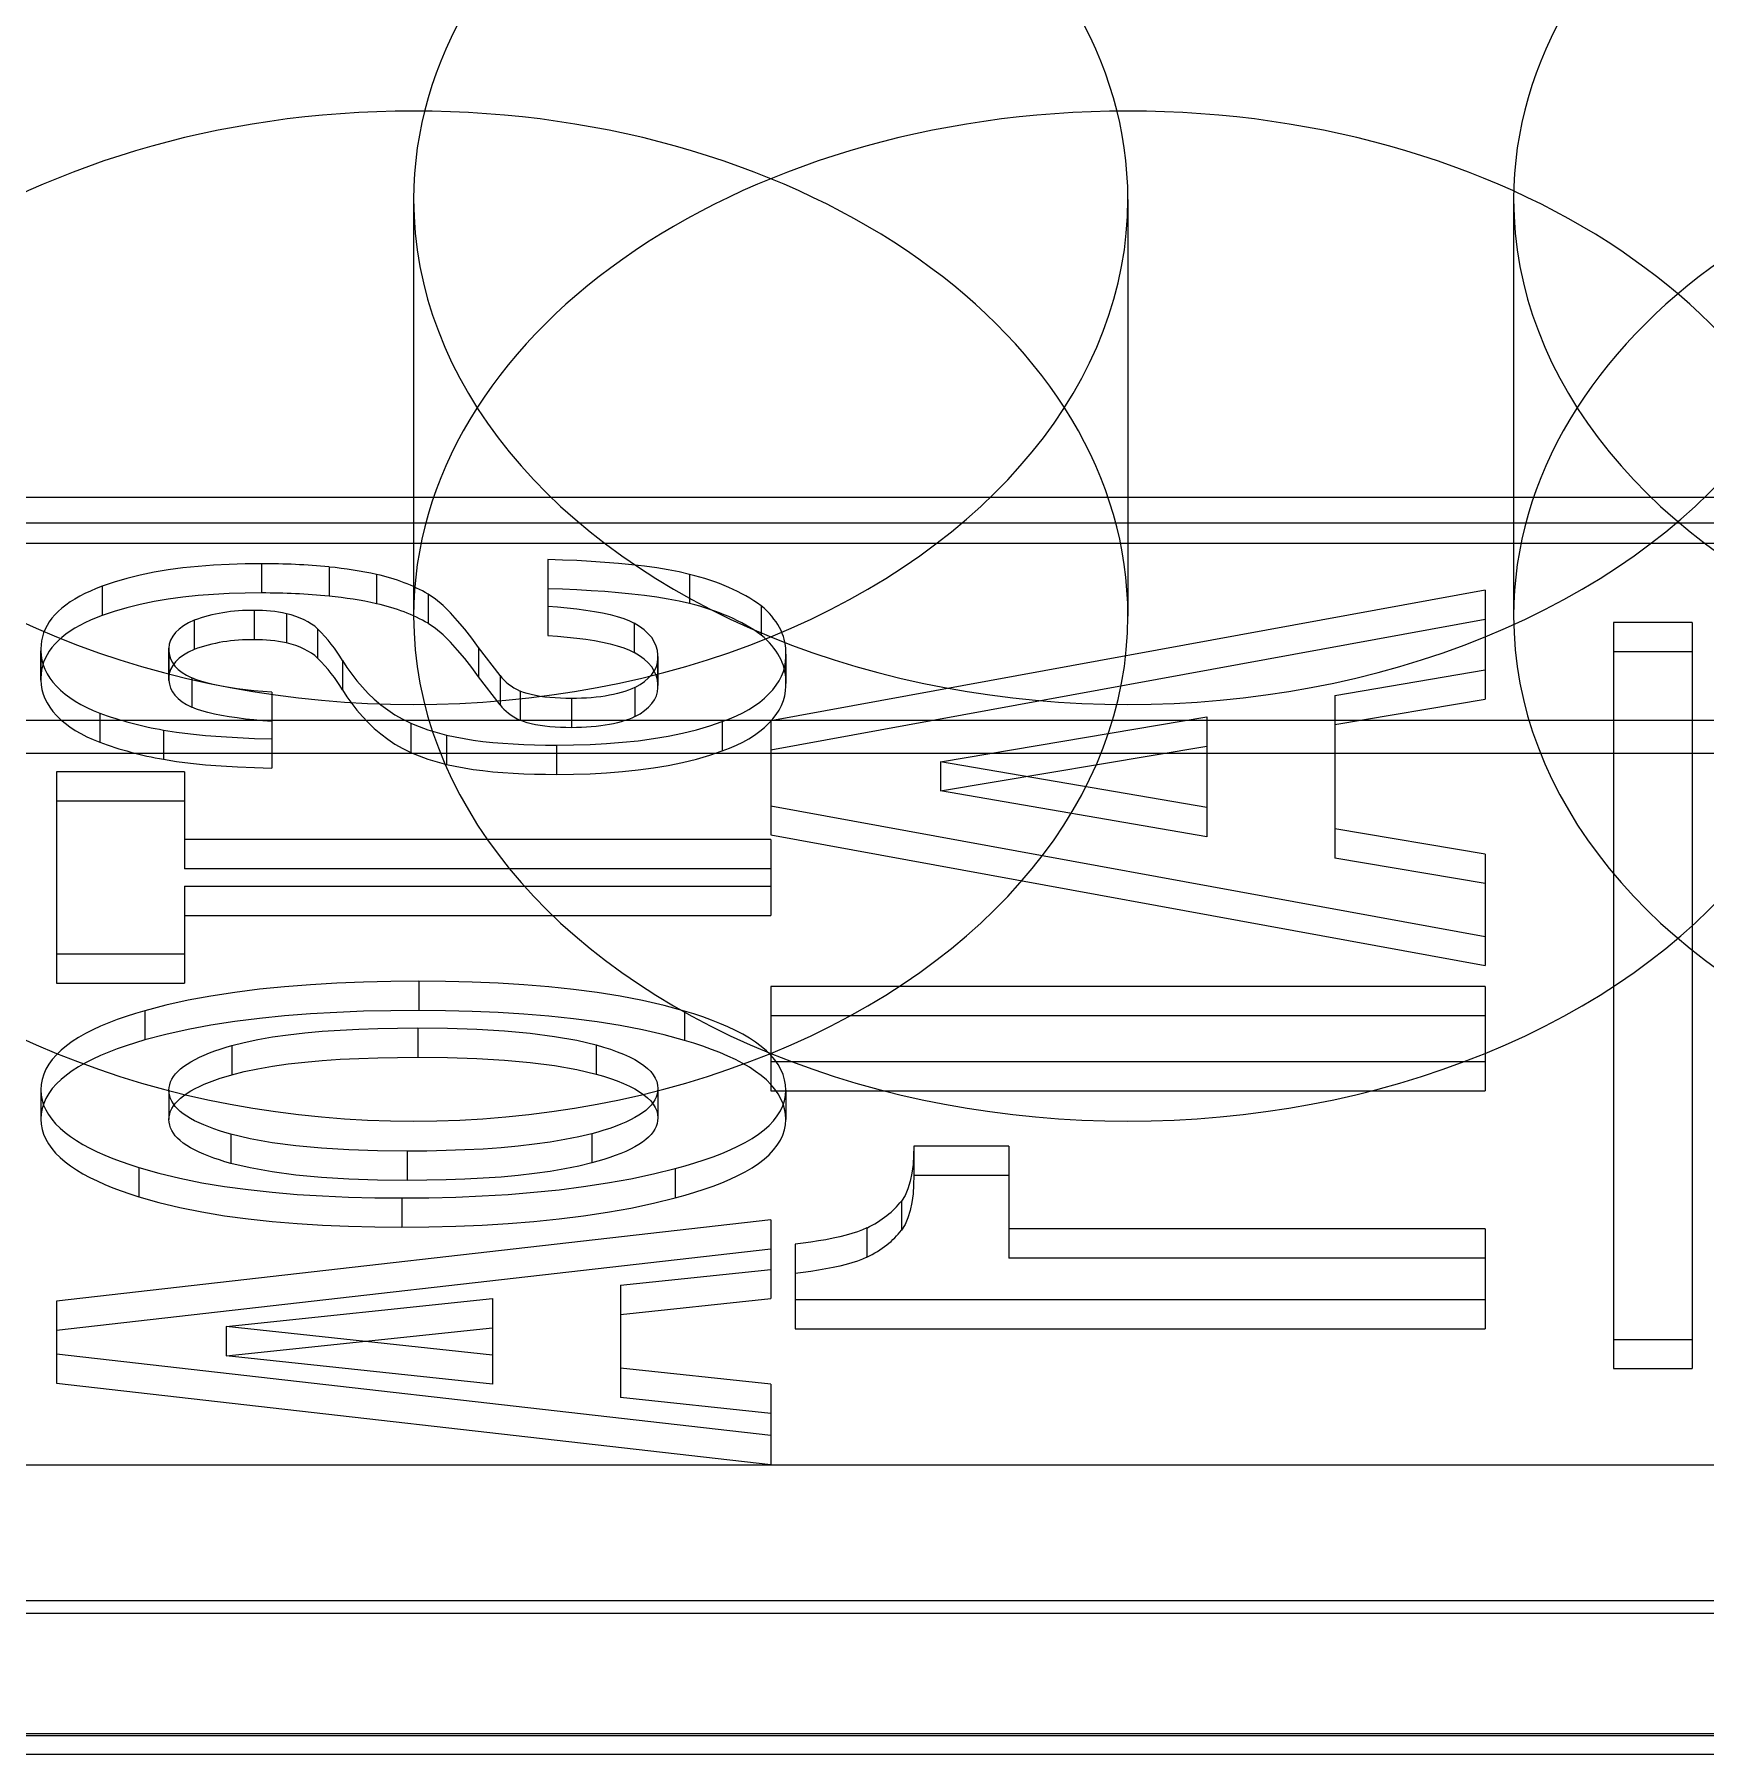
# Model space of a CAD drawing. Extents: x 0 to 171, y 0 to 233.
# Drawn here: x 96.673 to 101.325, y 15.515 to 20.304 of the extents above; entities that cross this region are included whole.
import ezdxf

# ---------------------------------------------------------------- set-up
doc = ezdxf.new("R2010")
doc.units = 0
doc.layers.add('-15N-THT. THIẾT BỊ ĐÓNG MỞ', color=40, linetype='CONTINUOUS')

# ---------------------------------------------------------------- blocks, each defined once
blk = doc.blocks.new('06 - N - SC VSD CHIẾU TRÊN ATV630U75~D11N4')
at = {"layer": '-15N-THT. THIẾT BỊ ĐÓNG MỞ'}
for p, q in [((12.2289, -213.1625), (12.2289, -214.3225)), ((14.2173, -213.1625), (14.2173, -214.3225)), ((15.2911, -213.1625), (15.2911, -214.3225)), ((39.5042, -213.9921), (-38.8143, -213.9921)), ((-38.8143, -214.0624), (39.5042, -214.0624)), ((39.5042, -214.1207), (-38.8143, -214.1207)), ((12.6431, -214.1663), (12.6021, -214.1649)), ((12.6021, -214.1649), (12.6021, -214.3764)), ((12.6833, -214.1681), (12.6431, -214.1663)), ((12.7229, -214.1703), (12.6833, -214.1681)), ((12.7616, -214.1729), (12.7229, -214.1703)), ((12.7993, -214.176), (12.7616, -214.1729)), ((11.4308, -214.2176), (11.3954, -214.2279)), ((11.4678, -214.2085), (11.4308, -214.2176)), ((11.5062, -214.2006), (11.4678, -214.2085)), ((11.5459, -214.194), (11.5062, -214.2006)), ((11.5868, -214.1885), (11.5459, -214.194)), ((11.6288, -214.1841), (11.5868, -214.1885)), ((11.6717, -214.1807), (11.6288, -214.1841)), ((11.7156, -214.1784), (11.6717, -214.1807)), ((11.7603, -214.1771), (11.7156, -214.1784)), ((11.8057, -214.1766), (11.7603, -214.1771)), ((11.8057, -214.1766), (11.8057, -214.2581)), ((11.9934, -214.1857), (11.9934, -214.2671)), ((12.1257, -214.2065), (12.1257, -214.2879)), ((12.836, -214.1795), (12.7993, -214.176)), ((12.8715, -214.1837), (12.836, -214.1795)), ((12.9055, -214.1884), (12.8715, -214.1837)), ((12.9378, -214.1937), (12.9055, -214.1884)), ((12.9684, -214.1996), (12.9378, -214.1937)), ((12.9969, -214.2063), (12.9684, -214.1996)), ((12.9969, -214.2063), (12.9969, -214.2877)), ((11.2993, -214.2672), (11.2856, -214.275)), ((11.3137, -214.2598), (11.2993, -214.2672)), ((11.329, -214.2527), (11.3137, -214.2598)), ((11.3449, -214.2459), (11.329, -214.2527)), ((11.3616, -214.2395), (11.3449, -214.2459)), ((11.3954, -214.2279), (11.3616, -214.2395)), ((11.3616, -214.2395), (11.3616, -214.3209)), ((11.5868, -214.2699), (11.5459, -214.2754)), ((11.6288, -214.2655), (11.5868, -214.2699)), ((11.6717, -214.2622), (11.6288, -214.2655)), ((11.7156, -214.2599), (11.6717, -214.2622)), ((11.7603, -214.2585), (11.7156, -214.2599)), ((11.8057, -214.2581), (11.7603, -214.2585)), ((12.2901, -214.2754), (12.269, -214.2611)), ((12.269, -214.2611), (12.269, -214.3426)), ((12.6431, -214.2478), (12.6021, -214.2464)), ((12.6833, -214.2495), (12.6431, -214.2478)), ((12.7229, -214.2517), (12.6833, -214.2495)), ((12.7616, -214.2543), (12.7229, -214.2517)), ((12.7993, -214.2574), (12.7616, -214.2543)), ((12.836, -214.261), (12.7993, -214.2574)), ((12.8715, -214.2651), (12.836, -214.261)), ((12.9055, -214.2698), (12.8715, -214.2651)), ((12.9378, -214.2751), (12.9055, -214.2698)), ((15.2115, -214.2505), (13.2231, -214.6142)), ((15.2115, -214.2505), (15.2115, -214.5535)), ((11.2393, -214.3094), (11.2301, -214.3188)), ((11.2495, -214.3003), (11.2393, -214.3094)), ((11.2606, -214.2916), (11.2495, -214.3003)), ((11.2727, -214.2831), (11.2606, -214.2916)), ((11.2856, -214.275), (11.2727, -214.2831)), ((11.3954, -214.3093), (11.3616, -214.3209)), ((11.4308, -214.299), (11.3954, -214.3093)), ((11.4678, -214.2899), (11.4308, -214.299)), ((11.5062, -214.2821), (11.4678, -214.2899)), ((11.5459, -214.2754), (11.5062, -214.2821)), ((11.7854, -214.3067), (11.7854, -214.3881)), ((11.8747, -214.3157), (11.8747, -214.3972)), ((12.311, -214.2932), (12.2901, -214.2754)), ((12.3315, -214.3134), (12.311, -214.2932)), ((12.3515, -214.3356), (12.3315, -214.3134)), ((12.6021, -214.295), (12.6297, -214.2971)), ((12.6297, -214.2971), (12.6566, -214.2995)), ((12.6566, -214.2995), (12.6828, -214.3024)), ((12.6828, -214.3024), (12.7081, -214.3056)), ((12.7081, -214.3056), (12.7321, -214.3094)), ((12.7321, -214.3094), (12.7548, -214.3136)), ((12.7548, -214.3136), (12.7761, -214.3184)), ((12.9684, -214.2811), (12.9378, -214.2751)), ((12.9969, -214.2877), (12.9684, -214.2811)), ((13.1961, -214.2937), (13.1961, -214.3751)), ((11.2032, -214.3589), (11.1989, -214.3695)), ((11.2084, -214.3484), (11.2032, -214.3589)), ((11.2146, -214.3383), (11.2084, -214.3484)), ((11.2218, -214.3284), (11.2146, -214.3383)), ((11.2301, -214.3188), (11.2218, -214.3284)), ((11.2727, -214.3645), (11.2606, -214.373)), ((11.2856, -214.3564), (11.2727, -214.3645)), ((11.2993, -214.3487), (11.2856, -214.3564)), ((11.3137, -214.3412), (11.2993, -214.3487)), ((11.329, -214.3341), (11.3137, -214.3412)), ((11.3449, -214.3274), (11.329, -214.3341)), ((11.3616, -214.3209), (11.3449, -214.3274)), ((11.6181, -214.334), (11.6181, -214.4155)), ((11.9616, -214.3578), (11.9616, -214.4392)), ((12.2901, -214.3569), (12.269, -214.3426)), ((12.311, -214.3746), (12.2901, -214.3569)), ((12.3711, -214.3592), (12.3515, -214.3356)), ((12.3905, -214.3841), (12.3711, -214.3592)), ((12.7761, -214.3184), (12.7958, -214.3237)), ((12.7958, -214.3237), (12.8137, -214.3294)), ((12.8137, -214.3294), (12.8295, -214.3356)), ((12.8295, -214.3356), (12.8429, -214.3422)), ((12.8429, -214.3422), (12.8429, -214.4236)), ((15.2115, -214.3319), (13.2231, -214.6957)), ((15.7882, -214.3404), (15.5695, -214.3404)), ((15.5695, -214.3404), (15.5695, -216.4177)), ((15.7882, -214.3404), (15.7882, -216.4177)), ((11.1919, -214.4025), (11.1915, -214.4138)), ((11.1915, -214.4138), (11.1915, -214.4952)), ((11.1933, -214.3914), (11.1919, -214.4025)), ((11.1956, -214.3804), (11.1933, -214.3914)), ((11.1989, -214.3695), (11.1956, -214.3804)), ((11.2218, -214.4099), (11.2146, -214.4197)), ((11.2301, -214.4002), (11.2218, -214.4099)), ((11.2393, -214.3909), (11.2301, -214.4002)), ((11.2495, -214.3818), (11.2393, -214.3909)), ((11.2606, -214.373), (11.2495, -214.3818)), ((11.5476, -214.4935), (11.5476, -214.4121)), ((12.3315, -214.3949), (12.311, -214.3746)), ((12.3515, -214.417), (12.3315, -214.3949)), ((12.4095, -214.4099), (12.3905, -214.3841)), ((12.4694, -214.4879), (12.4095, -214.4099)), ((12.4095, -214.4099), (12.4095, -214.4913)), ((12.6021, -214.3764), (12.6297, -214.3785)), ((12.6297, -214.3785), (12.6566, -214.3809)), ((12.6566, -214.3809), (12.6828, -214.3838)), ((12.6828, -214.3838), (12.7081, -214.3871)), ((12.7081, -214.3871), (12.7321, -214.3908)), ((12.7321, -214.3908), (12.7548, -214.395)), ((12.7548, -214.395), (12.7761, -214.3998)), ((12.7761, -214.3998), (12.7958, -214.4051)), ((12.7958, -214.4051), (12.8137, -214.4109)), ((12.8137, -214.4109), (12.8295, -214.4171)), ((11.1913, -214.5009), (11.1913, -214.4195)), ((11.1956, -214.4618), (11.1933, -214.4728)), ((11.1989, -214.4509), (11.1956, -214.4618)), ((11.2032, -214.4403), (11.1989, -214.4509)), ((11.2084, -214.4299), (11.2032, -214.4403)), ((11.2146, -214.4197), (11.2084, -214.4299)), ((11.5478, -214.5015), (11.5478, -214.42)), ((11.5479, -214.4173), (11.5479, -214.4987)), ((12.0307, -214.4458), (12.0433, -214.4653)), ((12.0307, -214.4458), (12.0307, -214.5273)), ((12.3711, -214.4406), (12.3515, -214.417)), ((12.3905, -214.4655), (12.3711, -214.4406)), ((12.8295, -214.4171), (12.8429, -214.4236)), ((12.9086, -214.4346), (12.9086, -214.5161)), ((12.9087, -214.5119), (12.9087, -214.4304)), ((12.9089, -214.5221), (12.9089, -214.4406)), ((13.265, -214.4285), (13.265, -214.51)), ((13.2652, -214.5023), (13.2652, -214.4209)), ((13.2652, -214.5171), (13.2652, -214.4357)), ((15.7882, -214.4218), (15.5695, -214.4218)), ((11.1919, -214.484), (11.1915, -214.4952)), ((11.1933, -214.4728), (11.1919, -214.484)), ((11.6243, -214.4998), (11.6113, -214.4944)), ((11.6113, -214.4944), (11.6113, -214.5759)), ((11.6394, -214.5049), (11.6243, -214.4998)), ((11.6562, -214.5096), (11.6394, -214.5049)), ((11.6746, -214.514), (11.6562, -214.5096)), ((12.0433, -214.4653), (12.0567, -214.4843)), ((12.0567, -214.4843), (12.071, -214.5028)), ((12.071, -214.5028), (12.0862, -214.5205)), ((12.4095, -214.4913), (12.3905, -214.4655)), ((12.4694, -214.5693), (12.4095, -214.4913)), ((12.4694, -214.4879), (12.4694, -214.5693)), ((14.7931, -214.5431), (15.2115, -214.4721)), ((11.6944, -214.5179), (11.6746, -214.514)), ((11.7153, -214.5215), (11.6944, -214.5179)), ((11.7374, -214.5247), (11.7153, -214.5215)), ((11.7605, -214.5275), (11.7374, -214.5247)), ((11.7844, -214.5301), (11.7605, -214.5275)), ((11.809, -214.5324), (11.7844, -214.5301)), ((11.834, -214.5343), (11.809, -214.5324)), ((11.834, -214.5343), (11.834, -214.7459)), ((12.0307, -214.5273), (12.0433, -214.5468)), ((12.0433, -214.5468), (12.0567, -214.5658)), ((12.0862, -214.5205), (12.1023, -214.5376)), ((12.1023, -214.5376), (12.1194, -214.5539)), ((12.1194, -214.5539), (12.1376, -214.5693)), ((12.535, -214.5348), (12.5257, -214.5312)), ((12.5257, -214.5312), (12.5257, -214.6126)), ((12.5452, -214.5381), (12.535, -214.5348)), ((12.5564, -214.5411), (12.5452, -214.5381)), ((12.5683, -214.5437), (12.5564, -214.5411)), ((12.5809, -214.5459), (12.5683, -214.5437)), ((12.5941, -214.5477), (12.5809, -214.5459)), ((12.608, -214.5492), (12.5941, -214.5477)), ((12.6225, -214.5503), (12.608, -214.5492)), ((12.6374, -214.5511), (12.6225, -214.5503)), ((12.6527, -214.5515), (12.6374, -214.5511)), ((12.6683, -214.5517), (12.6527, -214.5515)), ((12.6824, -214.5516), (12.6683, -214.5517)), ((12.6683, -214.5517), (12.6683, -214.6331)), ((12.6964, -214.5512), (12.6824, -214.5516)), ((12.7101, -214.5505), (12.6964, -214.5512)), ((12.7236, -214.5496), (12.7101, -214.5505)), ((12.7368, -214.5484), (12.7236, -214.5496)), ((12.7496, -214.5469), (12.7368, -214.5484)), ((12.7619, -214.5451), (12.7496, -214.5469)), ((12.7738, -214.543), (12.7619, -214.5451)), ((12.7853, -214.5407), (12.7738, -214.543)), ((12.7963, -214.5381), (12.7853, -214.5407)), ((12.8068, -214.5351), (12.7963, -214.5381)), ((12.817, -214.532), (12.8068, -214.5351)), ((12.8268, -214.5285), (12.817, -214.532)), ((12.836, -214.5248), (12.8268, -214.5285)), ((12.8448, -214.5208), (12.836, -214.5248)), ((12.8448, -214.5208), (12.8448, -214.6023)), ((14.7931, -214.5431), (14.7931, -214.996)), ((14.7931, -214.6246), (15.2115, -214.5535)), ((11.3553, -214.5923), (11.3553, -214.6738)), ((11.6243, -214.5812), (11.6113, -214.5759)), ((11.6394, -214.5863), (11.6243, -214.5812)), ((11.6562, -214.591), (11.6394, -214.5863)), ((11.6746, -214.5954), (11.6562, -214.591)), ((11.6944, -214.5994), (11.6746, -214.5954)), ((11.7153, -214.6029), (11.6944, -214.5994)), ((11.7374, -214.6061), (11.7153, -214.6029)), ((12.0567, -214.5658), (12.071, -214.5842)), ((12.071, -214.5842), (12.0862, -214.602)), ((12.0862, -214.602), (12.1023, -214.619)), ((12.1376, -214.5693), (12.1568, -214.5838)), ((12.1568, -214.5838), (12.177, -214.5972)), ((12.177, -214.5972), (12.1984, -214.6094)), ((12.8448, -214.6023), (12.836, -214.6062)), ((13.6956, -214.7278), (14.4367, -214.6031)), ((14.4367, -214.6031), (14.4367, -214.9368)), ((-72.7889, -214.6125), (72.7889, -214.6125)), ((11.533, -214.6397), (11.5691, -214.6456)), ((11.533, -214.6397), (11.533, -214.7211)), ((11.5691, -214.6456), (11.6082, -214.6506)), ((11.6082, -214.6506), (11.6498, -214.6547)), ((11.7605, -214.609), (11.7374, -214.6061)), ((11.7844, -214.6115), (11.7605, -214.609)), ((11.809, -214.6138), (11.7844, -214.6115)), ((11.834, -214.6158), (11.809, -214.6138)), ((12.1023, -214.619), (12.1194, -214.6353)), ((12.1194, -214.6353), (12.1376, -214.6507)), ((12.1376, -214.6507), (12.1568, -214.6652)), ((12.1984, -214.6094), (12.2208, -214.6205)), ((12.2208, -214.6205), (12.2208, -214.7019)), ((12.535, -214.6162), (12.5257, -214.6126)), ((12.5452, -214.6195), (12.535, -214.6162)), ((12.5564, -214.6225), (12.5452, -214.6195)), ((12.5683, -214.6251), (12.5564, -214.6225)), ((12.5809, -214.6273), (12.5683, -214.6251)), ((12.5941, -214.6292), (12.5809, -214.6273)), ((12.608, -214.6306), (12.5941, -214.6292)), ((12.6225, -214.6317), (12.608, -214.6306)), ((12.6374, -214.6325), (12.6225, -214.6317)), ((12.6527, -214.633), (12.6374, -214.6325)), ((12.6683, -214.6331), (12.6527, -214.633)), ((12.6824, -214.633), (12.6683, -214.6331)), ((12.6964, -214.6326), (12.6824, -214.633)), ((12.7101, -214.6319), (12.6964, -214.6326)), ((12.7236, -214.631), (12.7101, -214.6319)), ((12.7368, -214.6298), (12.7236, -214.631)), ((12.7496, -214.6283), (12.7368, -214.6298)), ((12.7619, -214.6265), (12.7496, -214.6283)), ((12.7738, -214.6245), (12.7619, -214.6265)), ((12.7853, -214.6221), (12.7738, -214.6245)), ((12.7963, -214.6195), (12.7853, -214.6221)), ((12.8068, -214.6166), (12.7963, -214.6195)), ((12.817, -214.6134), (12.8068, -214.6166)), ((12.8268, -214.6099), (12.817, -214.6134)), ((12.836, -214.6062), (12.8268, -214.6099)), ((12.9378, -214.6566), (12.9778, -214.6484)), ((12.9778, -214.6484), (13.0162, -214.639)), ((13.0162, -214.639), (13.0531, -214.6283)), ((13.0531, -214.6283), (13.0882, -214.6163)), ((13.0882, -214.6163), (13.0882, -214.6977)), ((13.2231, -214.6142), (13.2231, -214.9319)), ((11.6498, -214.6547), (11.6935, -214.6581)), ((11.6935, -214.6581), (11.7389, -214.6608)), ((11.7389, -214.6608), (11.7859, -214.6629)), ((11.7859, -214.6629), (11.834, -214.6644)), ((12.1568, -214.6652), (12.177, -214.6786)), ((12.177, -214.6786), (12.1984, -214.6909)), ((12.1984, -214.6909), (12.2208, -214.7019)), ((12.3207, -214.6537), (12.3445, -214.659)), ((12.3207, -214.6537), (12.3207, -214.7352)), ((12.3445, -214.659), (12.3693, -214.6636)), ((12.3693, -214.6636), (12.395, -214.6677)), ((12.395, -214.6677), (12.4216, -214.6712)), ((12.4216, -214.6712), (12.449, -214.6741)), ((12.449, -214.6741), (12.4772, -214.6765)), ((12.4772, -214.6765), (12.5059, -214.6785)), ((12.5059, -214.6785), (12.5353, -214.6799)), ((12.5353, -214.6799), (12.5652, -214.681)), ((12.5652, -214.681), (12.5956, -214.6816)), ((12.5956, -214.6816), (12.6264, -214.6818)), ((12.6264, -214.6818), (12.6736, -214.6813)), ((12.6264, -214.6818), (12.6264, -214.7632)), ((12.6736, -214.6813), (12.72, -214.6799)), ((12.72, -214.6799), (12.7656, -214.6774)), ((12.7656, -214.6774), (12.8103, -214.6739)), ((12.8103, -214.6739), (12.854, -214.6693)), ((12.854, -214.6693), (12.8965, -214.6635)), ((12.8965, -214.6635), (12.9378, -214.6566)), ((13.0531, -214.7097), (13.0882, -214.6977)), ((13.6956, -214.8092), (14.4367, -214.6845)), ((-43.1916, -214.7038), (66.4715, -214.7038)), ((11.533, -214.7212), (11.5691, -214.7271)), ((11.5691, -214.7271), (11.6082, -214.732)), ((11.6082, -214.732), (11.6498, -214.7362)), ((11.6498, -214.7362), (11.6935, -214.7395)), ((11.6935, -214.7395), (11.7389, -214.7422)), ((11.7389, -214.7422), (11.7859, -214.7443)), ((11.7859, -214.7443), (11.834, -214.7459)), ((12.3207, -214.7352), (12.3445, -214.7404)), ((12.3445, -214.7404), (12.3693, -214.7451)), ((12.3693, -214.7451), (12.395, -214.7491)), ((12.395, -214.7491), (12.4216, -214.7526)), ((12.854, -214.7507), (12.8965, -214.745)), ((12.8965, -214.745), (12.9378, -214.738)), ((12.9378, -214.738), (12.9778, -214.7299)), ((12.9778, -214.7299), (13.0162, -214.7204)), ((13.0162, -214.7204), (13.0531, -214.7097)), ((13.6956, -214.7278), (13.6956, -214.8092)), ((14.4367, -214.8553), (13.6956, -214.7278)), ((11.5911, -214.7559), (11.2347, -214.7559)), ((11.2347, -214.7559), (11.2347, -215.3447)), ((11.5911, -214.7559), (11.5911, -215.026)), ((12.4216, -214.7526), (12.449, -214.7556)), ((12.449, -214.7556), (12.4772, -214.758)), ((12.4772, -214.758), (12.5059, -214.7599)), ((12.5059, -214.7599), (12.5353, -214.7614)), ((12.5353, -214.7614), (12.5652, -214.7624)), ((12.5652, -214.7624), (12.5956, -214.763)), ((12.5956, -214.763), (12.6264, -214.7632)), ((12.6264, -214.7632), (12.6736, -214.7627)), ((12.6736, -214.7627), (12.72, -214.7613)), ((12.72, -214.7613), (12.7656, -214.7589)), ((12.7656, -214.7589), (12.8103, -214.7554)), ((12.8103, -214.7554), (12.854, -214.7507)), ((11.5911, -214.8374), (11.2347, -214.8374)), ((14.4367, -214.9368), (13.6956, -214.8092)), ((13.2231, -214.8504), (15.2115, -215.2142)), ((13.2231, -214.9319), (15.2115, -215.2956)), ((15.2115, -214.9856), (14.7931, -214.9146)), ((13.2231, -214.9445), (11.5911, -214.9445)), ((13.2231, -214.9445), (13.2231, -215.156)), ((15.2115, -214.9856), (15.2115, -215.2956)), ((13.2231, -215.026), (11.5911, -215.026)), ((15.2115, -215.0671), (14.7931, -214.996)), ((11.5911, -215.0746), (13.2231, -215.0746)), ((11.5911, -215.0746), (11.5911, -215.3447)), ((11.5911, -215.156), (13.2231, -215.156)), ((11.2347, -215.2632), (11.5911, -215.2632)), ((11.2347, -215.3447), (11.5911, -215.3447)), ((11.7311, -215.37), (11.6648, -215.3803)), ((11.7994, -215.3614), (11.7311, -215.37)), ((11.8696, -215.3543), (11.7994, -215.3614)), ((11.9416, -215.3486), (11.8696, -215.3543)), ((12.015, -215.3444), (11.9416, -215.3486)), ((12.0898, -215.3414), (12.015, -215.3444)), ((12.1659, -215.3397), (12.0898, -215.3414)), ((12.2431, -215.3391), (12.1659, -215.3397)), ((12.3179, -215.3397), (12.2431, -215.3391)), ((12.2431, -215.3391), (12.2431, -215.4205)), ((12.3917, -215.3414), (12.3179, -215.3397)), ((12.4643, -215.3445), (12.3917, -215.3414)), ((12.5356, -215.3488), (12.4643, -215.3445)), ((12.6054, -215.3546), (12.5356, -215.3488)), ((12.6736, -215.3618), (12.6054, -215.3546)), ((12.7399, -215.3706), (12.6736, -215.3618)), ((12.8043, -215.3809), (12.7399, -215.3706)), ((13.2231, -215.3536), (13.2231, -215.6441)), ((15.2115, -215.3536), (13.2231, -215.3536)), ((15.2115, -215.3536), (15.2115, -215.6441)), ((11.5394, -215.4058), (11.4807, -215.4212)), ((11.6009, -215.3922), (11.5394, -215.4058)), ((11.6648, -215.3803), (11.6009, -215.3922)), ((12.8664, -215.393), (12.8043, -215.3809)), ((12.9261, -215.4067), (12.8664, -215.393)), ((12.9831, -215.4222), (12.9261, -215.4067)), ((11.3573, -215.4644), (11.3357, -215.4743)), ((11.3801, -215.4549), (11.3573, -215.4644)), ((11.4039, -215.4458), (11.3801, -215.4549)), ((11.4286, -215.4372), (11.4039, -215.4458)), ((11.4542, -215.429), (11.4286, -215.4372)), ((11.4807, -215.4212), (11.4542, -215.429)), ((11.4807, -215.4212), (11.4807, -215.5026)), ((11.6648, -215.4617), (11.6009, -215.4736)), ((11.7311, -215.4515), (11.6648, -215.4617)), ((11.7994, -215.4428), (11.7311, -215.4515)), ((11.8696, -215.4357), (11.7994, -215.4428)), ((11.9416, -215.4301), (11.8696, -215.4357)), ((12.015, -215.4258), (11.9416, -215.4301)), ((12.0898, -215.4228), (12.015, -215.4258)), ((12.1659, -215.4211), (12.0898, -215.4228)), ((12.2431, -215.4205), (12.1659, -215.4211)), ((12.3179, -215.4211), (12.2431, -215.4205)), ((12.3917, -215.4229), (12.3179, -215.4211)), ((12.4643, -215.4259), (12.3917, -215.4229)), ((12.5356, -215.4303), (12.4643, -215.4259)), ((12.6054, -215.436), (12.5356, -215.4303)), ((12.6736, -215.4433), (12.6054, -215.436)), ((12.7399, -215.452), (12.6736, -215.4433)), ((12.8043, -215.4624), (12.7399, -215.452)), ((12.8664, -215.4744), (12.8043, -215.4624)), ((13.0091, -215.4302), (12.9831, -215.4222)), ((12.9831, -215.4222), (12.9831, -215.5037)), ((13.0342, -215.4385), (13.0091, -215.4302)), ((13.0584, -215.4472), (13.0342, -215.4385)), ((13.0817, -215.4564), (13.0584, -215.4472)), ((13.1039, -215.466), (13.0817, -215.4564)), ((13.125, -215.476), (13.1039, -215.466)), ((15.2115, -215.435), (13.2231, -215.435)), ((11.2785, -215.5069), (11.2622, -215.5187)), ((11.2962, -215.4956), (11.2785, -215.5069)), ((11.3153, -215.4847), (11.2962, -215.4956)), ((11.3357, -215.4743), (11.3153, -215.4847)), ((11.4542, -215.5104), (11.4286, -215.5186)), ((11.4807, -215.5026), (11.4542, -215.5104)), ((11.5394, -215.4872), (11.4807, -215.5026)), ((11.6009, -215.4736), (11.5394, -215.4872)), ((11.723, -215.5181), (11.7575, -215.5092)), ((11.7575, -215.5092), (11.7955, -215.5012)), ((11.7955, -215.5012), (11.8364, -215.494)), ((11.8364, -215.494), (11.8799, -215.4879)), ((11.8799, -215.4879), (11.9258, -215.4826)), ((11.9258, -215.4826), (11.9739, -215.4783)), ((11.9739, -215.4783), (12.0241, -215.4749)), ((12.0241, -215.4749), (12.076, -215.4724)), ((12.076, -215.4724), (12.1295, -215.4706)), ((12.1295, -215.4706), (12.1844, -215.4695)), ((12.1844, -215.4695), (12.2404, -215.4692)), ((12.2404, -215.4692), (12.2404, -215.5506)), ((12.2404, -215.4692), (12.3236, -215.47)), ((12.3236, -215.47), (12.4046, -215.4726)), ((12.4046, -215.4726), (12.4815, -215.4771)), ((12.4815, -215.4771), (12.5537, -215.4837)), ((12.5537, -215.4837), (12.6213, -215.4925)), ((12.6213, -215.4925), (12.683, -215.5035)), ((12.683, -215.5035), (12.7371, -215.5164)), ((12.9261, -215.4882), (12.8664, -215.4744)), ((12.9831, -215.5037), (12.9261, -215.4882)), ((13.0091, -215.5116), (12.9831, -215.5037)), ((13.0342, -215.52), (13.0091, -215.5116)), ((13.1449, -215.4864), (13.125, -215.476)), ((13.1635, -215.4973), (13.1449, -215.4864)), ((13.1808, -215.5086), (13.1635, -215.4973)), ((13.1965, -215.5203), (13.1808, -215.5086)), ((11.223, -215.5566), (11.2134, -215.57)), ((11.2344, -215.5435), (11.223, -215.5566)), ((11.2475, -215.5309), (11.2344, -215.5435)), ((11.2622, -215.5187), (11.2475, -215.5309)), ((11.3357, -215.5558), (11.3153, -215.5662)), ((11.3573, -215.5458), (11.3357, -215.5558)), ((11.3801, -215.5363), (11.3573, -215.5458)), ((11.4039, -215.5273), (11.3801, -215.5363)), ((11.4286, -215.5186), (11.4039, -215.5273)), ((11.5981, -215.5696), (11.6087, -215.563)), ((11.6087, -215.563), (11.6203, -215.5567)), ((11.6203, -215.5567), (11.6328, -215.5505)), ((11.6328, -215.5505), (11.6462, -215.5445)), ((11.6462, -215.5445), (11.6604, -215.5387)), ((11.6604, -215.5387), (11.6753, -215.5332)), ((11.6753, -215.5332), (11.6907, -215.5279)), ((11.6907, -215.5279), (11.7066, -215.5229)), ((11.7066, -215.5229), (11.723, -215.5181)), ((11.723, -215.5181), (11.723, -215.5995)), ((11.9258, -215.5641), (11.9739, -215.5598)), ((11.9739, -215.5598), (12.0241, -215.5564)), ((12.0241, -215.5564), (12.076, -215.5538)), ((12.076, -215.5538), (12.1295, -215.552)), ((12.1295, -215.552), (12.1844, -215.551)), ((12.1844, -215.551), (12.2404, -215.5506)), ((12.2404, -215.5506), (12.3236, -215.5515)), ((12.3236, -215.5515), (12.4046, -215.5541)), ((12.4046, -215.5541), (12.4815, -215.5586)), ((12.4815, -215.5586), (12.5537, -215.5651)), ((12.7371, -215.5164), (12.7371, -215.5979)), ((12.7371, -215.5164), (12.7574, -215.5223)), ((12.7574, -215.5223), (12.777, -215.5286)), ((12.777, -215.5286), (12.7956, -215.5352)), ((12.7956, -215.5352), (12.8131, -215.5422)), ((12.8131, -215.5422), (12.8295, -215.5495)), ((12.8295, -215.5495), (12.8445, -215.5572)), ((12.8445, -215.5572), (12.8581, -215.5653)), ((13.0584, -215.5287), (13.0342, -215.52)), ((13.0817, -215.5378), (13.0584, -215.5287)), ((13.1039, -215.5474), (13.0817, -215.5378)), ((13.125, -215.5574), (13.1039, -215.5474)), ((13.1449, -215.5678), (13.125, -215.5574)), ((13.2108, -215.5324), (13.1965, -215.5203)), ((13.2235, -215.545), (13.2108, -215.5324)), ((13.2231, -215.5626), (15.2115, -215.5626)), ((13.2345, -215.5579), (13.2235, -215.545)), ((13.2439, -215.5712), (13.2345, -215.5579)), ((11.1993, -215.5979), (11.1949, -215.6122)), ((11.2054, -215.5838), (11.1993, -215.5979)), ((11.2134, -215.57), (11.2054, -215.5838)), ((11.2622, -215.6001), (11.2475, -215.6123)), ((11.2785, -215.5884), (11.2622, -215.6001)), ((11.2962, -215.577), (11.2785, -215.5884)), ((11.3153, -215.5662), (11.2962, -215.577)), ((11.5558, -215.6119), (11.5603, -215.6045)), ((11.5603, -215.6045), (11.5658, -215.5973)), ((11.5658, -215.5973), (11.5723, -215.5901)), ((11.5723, -215.5901), (11.5799, -215.5831)), ((11.5799, -215.5831), (11.5885, -215.5763)), ((11.5885, -215.5763), (11.5981, -215.5696)), ((11.6753, -215.6146), (11.6907, -215.6093)), ((11.6907, -215.6093), (11.7066, -215.6043)), ((11.7066, -215.6043), (11.723, -215.5995)), ((11.723, -215.5995), (11.7575, -215.5907)), ((11.7575, -215.5907), (11.7955, -215.5826)), ((11.7955, -215.5826), (11.8364, -215.5755)), ((11.8364, -215.5755), (11.8799, -215.5693)), ((11.8799, -215.5693), (11.9258, -215.5641)), ((12.5537, -215.5651), (12.6213, -215.5739)), ((12.6213, -215.5739), (12.683, -215.585)), ((12.683, -215.585), (12.7371, -215.5979)), ((12.7371, -215.5979), (12.7574, -215.6038)), ((12.7574, -215.6038), (12.777, -215.61)), ((12.777, -215.61), (12.7956, -215.6166)), ((12.8581, -215.5653), (12.8701, -215.5736)), ((12.8701, -215.5736), (12.8804, -215.582)), ((12.8804, -215.582), (12.889, -215.5907)), ((12.889, -215.5907), (12.8961, -215.5996)), ((12.8961, -215.5996), (12.9015, -215.6089)), ((12.9015, -215.6089), (12.9055, -215.6184)), ((13.1635, -215.5787), (13.1449, -215.5678)), ((13.1808, -215.59), (13.1635, -215.5787)), ((13.1965, -215.6017), (13.1808, -215.59)), ((13.2108, -215.6139), (13.1965, -215.6017)), ((13.2515, -215.5849), (13.2439, -215.5712)), ((13.2574, -215.5988), (13.2515, -215.5849)), ((13.2616, -215.6131), (13.2574, -215.5988)), ((11.1923, -215.6269), (11.1915, -215.6417)), ((11.1915, -215.6417), (11.1923, -215.6559)), ((11.1915, -215.6418), (11.1915, -215.7232)), ((11.1949, -215.6122), (11.1923, -215.6269)), ((11.1923, -215.6559), (11.1948, -215.6699)), ((11.2134, -215.6514), (11.2054, -215.6652)), ((11.223, -215.638), (11.2134, -215.6514)), ((11.2344, -215.625), (11.223, -215.638)), ((11.2475, -215.6123), (11.2344, -215.625)), ((11.5479, -215.6426), (11.5484, -215.6348)), ((11.5479, -215.6426), (11.5479, -215.7241)), ((11.5483, -215.6504), (11.5479, -215.6426)), ((11.5498, -215.6581), (11.5483, -215.6504)), ((11.5484, -215.6348), (11.5498, -215.6271)), ((11.5498, -215.6271), (11.5523, -215.6194)), ((11.5523, -215.6657), (11.5498, -215.6581)), ((11.5523, -215.6194), (11.5558, -215.6119)), ((11.5799, -215.6645), (11.5885, -215.6577)), ((11.5885, -215.6577), (11.5981, -215.651)), ((11.5981, -215.651), (11.6087, -215.6445)), ((11.6087, -215.6445), (11.6203, -215.6381)), ((11.6203, -215.6381), (11.6328, -215.6319)), ((11.6328, -215.6319), (11.6462, -215.6259)), ((11.6462, -215.6259), (11.6604, -215.6202)), ((11.6604, -215.6202), (11.6753, -215.6146)), ((12.7956, -215.6166), (12.8131, -215.6236)), ((12.8131, -215.6236), (12.8295, -215.6309)), ((12.8295, -215.6309), (12.8445, -215.6387)), ((12.8445, -215.6387), (12.8581, -215.6467)), ((12.8581, -215.6467), (12.8701, -215.655)), ((12.8701, -215.655), (12.8804, -215.6635)), ((12.9065, -215.6538), (12.9039, -215.6617)), ((12.9055, -215.6184), (12.9078, -215.628)), ((12.9081, -215.6459), (12.9065, -215.6538)), ((12.9078, -215.628), (12.9086, -215.6378)), ((12.9086, -215.6378), (12.9081, -215.6459)), ((12.9086, -215.6379), (12.9086, -215.7193)), ((13.2235, -215.6264), (13.2108, -215.6139)), ((13.2231, -215.6441), (15.2115, -215.6441)), ((13.2345, -215.6394), (13.2235, -215.6264)), ((13.2439, -215.6527), (13.2345, -215.6394)), ((13.2515, -215.6663), (13.2439, -215.6527)), ((13.2612, -215.6718), (13.264, -215.6571)), ((13.2641, -215.6275), (13.2616, -215.6131)), ((13.264, -215.6571), (13.265, -215.6422)), ((13.265, -215.6422), (13.2641, -215.6275)), ((13.265, -215.6422), (13.265, -215.7236)), ((11.1949, -215.6937), (11.1923, -215.7083)), ((11.1948, -215.6699), (11.1989, -215.6837)), ((11.1993, -215.6793), (11.1949, -215.6937)), ((11.1989, -215.6837), (11.2048, -215.6973)), ((11.2054, -215.6652), (11.1993, -215.6793)), ((11.2048, -215.6973), (11.2123, -215.7105)), ((11.5498, -215.7085), (11.5523, -215.7009)), ((11.5557, -215.6732), (11.5523, -215.6657)), ((11.5523, -215.7009), (11.5558, -215.6934)), ((11.5601, -215.6805), (11.5557, -215.6732)), ((11.5558, -215.6934), (11.5603, -215.686)), ((11.5655, -215.6876), (11.5601, -215.6805)), ((11.5603, -215.686), (11.5658, -215.6787)), ((11.5719, -215.6946), (11.5655, -215.6876)), ((11.5658, -215.6787), (11.5723, -215.6716)), ((11.5793, -215.7014), (11.5719, -215.6946)), ((11.5723, -215.6716), (11.5799, -215.6645)), ((11.5878, -215.7081), (11.5793, -215.7014)), ((12.8659, -215.7055), (12.8558, -215.7123)), ((12.8749, -215.6986), (12.8659, -215.7055)), ((12.8829, -215.6915), (12.8749, -215.6986)), ((12.8804, -215.6635), (12.889, -215.6721)), ((12.8898, -215.6842), (12.8829, -215.6915)), ((12.889, -215.6721), (12.8961, -215.6811)), ((12.8956, -215.6769), (12.8898, -215.6842)), ((12.9003, -215.6693), (12.8956, -215.6769)), ((12.8961, -215.6811), (12.9015, -215.6903)), ((12.9039, -215.6617), (12.9003, -215.6693)), ((12.9015, -215.6903), (12.9055, -215.6998)), ((12.9055, -215.6998), (12.9078, -215.7095)), ((13.2412, -215.7141), (13.2498, -215.7003)), ((13.2498, -215.7003), (13.2565, -215.6862)), ((13.2574, -215.6803), (13.2515, -215.6663)), ((13.2565, -215.6862), (13.2612, -215.6718)), ((13.2616, -215.6945), (13.2574, -215.6803)), ((13.2641, -215.709), (13.2616, -215.6945)), ((11.1923, -215.7083), (11.1915, -215.7232)), ((11.1915, -215.7232), (11.1923, -215.7374)), ((11.1923, -215.7374), (11.1948, -215.7514)), ((11.1948, -215.7514), (11.1989, -215.7652)), ((11.2123, -215.7105), (11.2214, -215.7235)), ((11.2214, -215.7235), (11.2322, -215.7361)), ((11.2322, -215.7361), (11.2446, -215.7483)), ((11.2446, -215.7483), (11.2585, -215.7602)), ((11.5479, -215.7241), (11.5484, -215.7163)), ((11.5483, -215.7318), (11.5479, -215.7241)), ((11.5498, -215.7395), (11.5483, -215.7318)), ((11.5484, -215.7163), (11.5498, -215.7085)), ((11.5523, -215.7471), (11.5498, -215.7395)), ((11.5557, -215.7546), (11.5523, -215.7471)), ((11.5601, -215.7619), (11.5557, -215.7546)), ((11.5973, -215.7147), (11.5878, -215.7081)), ((11.6078, -215.7211), (11.5973, -215.7147)), ((11.6192, -215.7274), (11.6078, -215.7211)), ((11.6315, -215.7334), (11.6192, -215.7274)), ((11.6446, -215.7392), (11.6315, -215.7334)), ((11.6585, -215.7448), (11.6446, -215.7392)), ((11.673, -215.7501), (11.6585, -215.7448)), ((11.6881, -215.7552), (11.673, -215.7501)), ((12.7585, -215.7538), (12.7418, -215.7588)), ((12.7748, -215.7486), (12.7585, -215.7538)), ((12.7904, -215.7431), (12.7748, -215.7486)), ((12.8053, -215.7374), (12.7904, -215.7431)), ((12.8194, -215.7314), (12.8053, -215.7374)), ((12.8326, -215.7252), (12.8194, -215.7314)), ((12.8447, -215.7188), (12.8326, -215.7252)), ((12.8558, -215.7123), (12.8447, -215.7188)), ((12.9003, -215.7508), (12.8956, -215.7583)), ((12.9039, -215.7431), (12.9003, -215.7508)), ((12.9065, -215.7353), (12.9039, -215.7431)), ((12.9081, -215.7273), (12.9065, -215.7353)), ((12.9078, -215.7095), (12.9086, -215.7193)), ((12.9086, -215.7193), (12.9081, -215.7273)), ((13.1886, -215.7651), (13.2044, -215.753)), ((13.2044, -215.753), (13.2185, -215.7404)), ((13.2185, -215.7404), (13.2308, -215.7275)), ((13.2308, -215.7275), (13.2412, -215.7141)), ((13.2565, -215.7676), (13.2612, -215.7532)), ((13.2612, -215.7532), (13.264, -215.7386)), ((13.264, -215.7386), (13.265, -215.7236)), ((13.265, -215.7236), (13.2641, -215.709)), ((11.1989, -215.7652), (11.2048, -215.7787)), ((11.2048, -215.7787), (11.2123, -215.792)), ((11.2123, -215.792), (11.2214, -215.8049)), ((11.2585, -215.7602), (11.2738, -215.7717)), ((11.2738, -215.7717), (11.2905, -215.7828)), ((11.2905, -215.7828), (11.3085, -215.7935)), ((11.3085, -215.7935), (11.3277, -215.8039)), ((11.5655, -215.7691), (11.5601, -215.7619)), ((11.5719, -215.776), (11.5655, -215.7691)), ((11.5793, -215.7828), (11.5719, -215.776)), ((11.5878, -215.7896), (11.5793, -215.7828)), ((11.5973, -215.7962), (11.5878, -215.7896)), ((11.6078, -215.8026), (11.5973, -215.7962)), ((11.6192, -215.8089), (11.6078, -215.8026)), ((11.7038, -215.76), (11.6881, -215.7552)), ((11.7199, -215.7647), (11.7038, -215.76)), ((11.7199, -215.7647), (11.7199, -215.8461)), ((11.7736, -215.7775), (11.7199, -215.7647)), ((11.8347, -215.7886), (11.7736, -215.7775)), ((11.9014, -215.7974), (11.8347, -215.7886)), ((11.9726, -215.8041), (11.9014, -215.7974)), ((12.4722, -215.8027), (12.4228, -215.8062)), ((12.5197, -215.7984), (12.4722, -215.8027)), ((12.5654, -215.7931), (12.5197, -215.7984)), ((12.6089, -215.787), (12.5654, -215.7931)), ((12.6502, -215.78), (12.6089, -215.787)), ((12.6889, -215.7721), (12.6502, -215.78)), ((12.7247, -215.7635), (12.6889, -215.7721)), ((12.7418, -215.7588), (12.7247, -215.7635)), ((12.7247, -215.7635), (12.7247, -215.8449)), ((12.8447, -215.8003), (12.8326, -215.8067)), ((12.8558, -215.7937), (12.8447, -215.8003)), ((12.8659, -215.787), (12.8558, -215.7937)), ((12.8749, -215.78), (12.8659, -215.787)), ((12.8829, -215.7729), (12.8749, -215.78)), ((12.8898, -215.7657), (12.8829, -215.7729)), ((12.8956, -215.7583), (12.8898, -215.7657)), ((13.1101, -215.8087), (13.1318, -215.7985)), ((13.1318, -215.7985), (13.1522, -215.7878)), ((13.1522, -215.7878), (13.1711, -215.7767)), ((13.1711, -215.7767), (13.1886, -215.7651)), ((13.2308, -215.8089), (13.2412, -215.7955)), ((13.2412, -215.7955), (13.2498, -215.7818)), ((13.2498, -215.7818), (13.2565, -215.7676)), ((13.6213, -215.7982), (13.6208, -215.8242)), ((13.6213, -215.7982), (13.6213, -215.8796)), ((13.8859, -215.7982), (13.6213, -215.7982)), ((13.8859, -215.7982), (13.8859, -216.1096)), ((11.2214, -215.8049), (11.2322, -215.8175)), ((11.2322, -215.8175), (11.2446, -215.8298)), ((11.2446, -215.8298), (11.2585, -215.8417)), ((11.2585, -215.8417), (11.2738, -215.8532)), ((11.3277, -215.8039), (11.348, -215.8138)), ((11.348, -215.8138), (11.3694, -215.8233)), ((11.3694, -215.8233), (11.3918, -215.8325)), ((11.3918, -215.8325), (11.4151, -215.8412)), ((11.4151, -215.8412), (11.4393, -215.8496)), ((11.4393, -215.8496), (11.4642, -215.8577)), ((11.6315, -215.8149), (11.6192, -215.8089)), ((11.6446, -215.8207), (11.6315, -215.8149)), ((11.6585, -215.8262), (11.6446, -215.8207)), ((11.673, -215.8315), (11.6585, -215.8262)), ((11.6881, -215.8366), (11.673, -215.8315)), ((11.7038, -215.8415), (11.6881, -215.8366)), ((11.7199, -215.8461), (11.7038, -215.8415)), ((11.7736, -215.859), (11.7199, -215.8461)), ((12.0486, -215.8086), (11.9726, -215.8041)), ((12.1286, -215.8113), (12.0486, -215.8086)), ((12.2107, -215.8122), (12.1286, -215.8113)), ((12.2656, -215.8118), (12.2107, -215.8122)), ((12.2107, -215.8122), (12.2107, -215.8936)), ((12.3194, -215.8107), (12.2656, -215.8118)), ((12.3718, -215.8089), (12.3194, -215.8107)), ((12.4228, -215.8062), (12.3718, -215.8089)), ((12.7247, -215.8449), (12.6889, -215.8535)), ((12.7418, -215.8402), (12.7247, -215.8449)), ((12.7585, -215.8352), (12.7418, -215.8402)), ((12.7748, -215.83), (12.7585, -215.8352)), ((12.7904, -215.8245), (12.7748, -215.83)), ((12.8053, -215.8188), (12.7904, -215.8245)), ((12.8194, -215.8128), (12.8053, -215.8188)), ((12.8326, -215.8067), (12.8194, -215.8128)), ((12.9849, -215.8531), (13.0119, -215.8451)), ((13.0119, -215.8451), (13.038, -215.8366)), ((13.038, -215.8366), (13.0631, -215.8278)), ((13.0631, -215.8278), (13.0872, -215.8185)), ((13.0872, -215.8185), (13.1101, -215.8087)), ((13.1711, -215.8581), (13.1886, -215.8465)), ((13.1886, -215.8465), (13.2044, -215.8344)), ((13.2044, -215.8344), (13.2185, -215.8219)), ((13.2185, -215.8219), (13.2308, -215.8089)), ((13.6191, -215.8494), (13.6161, -215.8734)), ((13.6208, -215.8242), (13.6191, -215.8494)), ((11.2738, -215.8532), (11.2905, -215.8643)), ((11.2905, -215.8643), (11.3085, -215.875)), ((11.3085, -215.875), (11.3277, -215.8853)), ((11.3277, -215.8853), (11.348, -215.8952)), ((11.348, -215.8952), (11.3694, -215.9048)), ((11.4642, -215.8577), (11.5196, -215.8736)), ((11.4642, -215.8577), (11.4642, -215.9391)), ((11.5196, -215.8736), (11.578, -215.8876)), ((11.578, -215.8876), (11.639, -215.8999)), ((11.8347, -215.87), (11.7736, -215.859)), ((11.9014, -215.8789), (11.8347, -215.87)), ((11.9726, -215.8855), (11.9014, -215.8789)), ((12.0486, -215.8901), (11.9726, -215.8855)), ((12.1286, -215.8927), (12.0486, -215.8901)), ((12.2107, -215.8936), (12.1286, -215.8927)), ((12.2656, -215.8932), (12.2107, -215.8936)), ((12.3194, -215.8922), (12.2656, -215.8932)), ((12.3718, -215.8903), (12.3194, -215.8922)), ((12.4228, -215.8877), (12.3718, -215.8903)), ((12.4722, -215.8842), (12.4228, -215.8877)), ((12.5197, -215.8798), (12.4722, -215.8842)), ((12.5654, -215.8746), (12.5197, -215.8798)), ((12.6089, -215.8685), (12.5654, -215.8746)), ((12.6502, -215.8614), (12.6089, -215.8685)), ((12.6889, -215.8535), (12.6502, -215.8614)), ((12.7686, -215.9007), (12.8334, -215.889)), ((12.8334, -215.889), (12.8963, -215.8757)), ((12.8963, -215.8757), (12.9572, -215.8607)), ((12.9572, -215.8607), (12.9849, -215.8531)), ((12.9572, -215.8607), (12.9572, -215.9422)), ((13.0872, -215.8999), (13.1101, -215.8902)), ((13.1101, -215.8902), (13.1318, -215.88)), ((13.1318, -215.88), (13.1522, -215.8693)), ((13.1522, -215.8693), (13.1711, -215.8581)), ((13.6115, -215.8959), (13.6051, -215.9166)), ((13.6161, -215.8734), (13.6115, -215.8959)), ((13.6213, -215.8796), (13.6208, -215.9056)), ((13.8859, -215.8796), (13.6213, -215.8796)), ((11.3694, -215.9048), (11.3918, -215.9139)), ((11.3918, -215.9139), (11.4151, -215.9227)), ((11.4151, -215.9227), (11.4393, -215.9311)), ((11.4393, -215.9311), (11.4642, -215.9391)), ((11.4642, -215.9391), (11.5196, -215.955)), ((11.639, -215.8999), (11.7023, -215.9104)), ((11.7023, -215.9104), (11.7679, -215.9193)), ((11.7679, -215.9193), (11.8355, -215.9266)), ((11.8355, -215.9266), (11.9047, -215.9325)), ((11.9047, -215.9325), (11.9756, -215.9368)), ((11.9756, -215.9368), (12.0478, -215.9399)), ((12.0478, -215.9399), (12.1213, -215.9417)), ((12.1213, -215.9417), (12.1958, -215.9422)), ((12.1958, -215.9422), (12.2715, -215.9417)), ((12.1958, -215.9422), (12.1958, -216.0237)), ((12.2715, -215.9417), (12.3463, -215.9399)), ((12.3463, -215.9399), (12.4199, -215.9368)), ((12.4199, -215.9368), (12.4925, -215.9324)), ((12.4925, -215.9324), (12.5637, -215.9267)), ((12.5637, -215.9267), (12.6336, -215.9195)), ((12.6336, -215.9195), (12.7019, -215.9109)), ((12.7019, -215.9109), (12.7686, -215.9007)), ((12.8963, -215.9571), (12.9572, -215.9422)), ((12.9572, -215.9422), (12.9849, -215.9345)), ((12.9849, -215.9345), (13.0119, -215.9265)), ((13.0119, -215.9265), (13.038, -215.9181)), ((13.038, -215.9181), (13.0631, -215.9092)), ((13.0631, -215.9092), (13.0872, -215.8999)), ((13.5969, -215.9352), (13.5868, -215.9509)), ((13.6051, -215.9166), (13.5969, -215.9352)), ((13.6191, -215.9309), (13.6161, -215.9549)), ((13.6208, -215.9056), (13.6191, -215.9309)), ((11.5196, -215.955), (11.578, -215.9691)), ((11.578, -215.9691), (11.639, -215.9813)), ((11.639, -215.9813), (11.7023, -215.9919)), ((11.7023, -215.9919), (11.7679, -216.0008)), ((12.6336, -216.001), (12.7019, -215.9923)), ((12.7019, -215.9923), (12.7686, -215.9822)), ((12.7686, -215.9822), (12.8334, -215.9704)), ((12.8334, -215.9704), (12.8963, -215.9571)), ((13.5868, -215.9509), (13.5868, -216.0323)), ((13.6115, -215.9773), (13.6051, -215.9981)), ((13.6161, -215.9549), (13.6115, -215.9773)), ((13.2231, -216.0034), (11.2347, -216.2297)), ((11.7679, -216.0008), (11.8355, -216.0081)), ((11.8355, -216.0081), (11.9047, -216.0139)), ((11.9047, -216.0139), (11.9756, -216.0183)), ((11.9756, -216.0183), (12.0478, -216.0213)), ((12.0478, -216.0213), (12.1213, -216.0231)), ((12.1213, -216.0231), (12.1958, -216.0237)), ((12.1958, -216.0237), (12.2715, -216.0231)), ((12.2715, -216.0231), (12.3463, -216.0213)), ((12.3463, -216.0213), (12.4199, -216.0182)), ((12.4199, -216.0182), (12.4925, -216.0139)), ((12.4925, -216.0139), (12.5637, -216.0081)), ((12.5637, -216.0081), (12.6336, -216.001)), ((13.2231, -216.0034), (13.2231, -216.2227)), ((13.4491, -216.0417), (13.4327, -216.0463)), ((13.4643, -216.0367), (13.4491, -216.0417)), ((13.4781, -216.0315), (13.4643, -216.0367)), ((13.4904, -216.026), (13.4781, -216.0315)), ((13.4904, -216.026), (13.4904, -216.1075)), ((13.5969, -216.0166), (13.5868, -216.0323)), ((13.6051, -215.9981), (13.5969, -216.0166)), ((15.2115, -216.0281), (13.8859, -216.0281)), ((15.2115, -216.0281), (15.2115, -216.3068)), ((13.2231, -216.0848), (11.2347, -216.3112)), ((13.313, -216.0685), (13.2906, -216.0713)), ((13.2906, -216.0713), (13.2906, -216.3068)), ((13.3349, -216.0655), (13.313, -216.0685)), ((13.3562, -216.0622), (13.3349, -216.0655)), ((13.3768, -216.0586), (13.3562, -216.0622)), ((13.3965, -216.0548), (13.3768, -216.0586)), ((13.4152, -216.0507), (13.3965, -216.0548)), ((13.4327, -216.0463), (13.4152, -216.0507)), ((13.3965, -216.1362), (13.3768, -216.1401)), ((13.4152, -216.1322), (13.3965, -216.1362)), ((13.4327, -216.1278), (13.4152, -216.1322)), ((13.4491, -216.1231), (13.4327, -216.1278)), ((13.4643, -216.1181), (13.4491, -216.1231)), ((13.4781, -216.1129), (13.4643, -216.1181)), ((13.4904, -216.1075), (13.4781, -216.1129)), ((15.2115, -216.1096), (13.8859, -216.1096)), ((12.8046, -216.1855), (13.2231, -216.1413)), ((12.8046, -216.1855), (12.8046, -216.498)), ((13.313, -216.15), (13.2906, -216.1528)), ((13.3349, -216.1469), (13.313, -216.15)), ((13.3562, -216.1436), (13.3349, -216.1469)), ((13.3768, -216.1401), (13.3562, -216.1436)), ((11.2347, -216.2297), (11.2347, -216.4581)), ((11.7071, -216.3004), (12.4483, -216.2228)), ((12.4483, -216.2228), (12.4483, -216.4612)), ((12.8046, -216.2669), (13.2231, -216.2227)), ((13.2906, -216.2253), (15.2115, -216.2253)), ((11.7071, -216.3004), (11.7071, -216.3818)), ((12.4483, -216.3797), (11.7071, -216.3004)), ((11.7071, -216.3818), (12.4483, -216.3042)), ((13.2906, -216.3068), (15.2115, -216.3068)), ((11.2347, -216.3767), (13.2231, -216.603)), ((15.5695, -216.3363), (15.7882, -216.3363)), ((12.4483, -216.4612), (11.7071, -216.3818)), ((13.2231, -216.4608), (12.8046, -216.4166)), ((15.5695, -216.4177), (15.7882, -216.4177)), ((11.2347, -216.4581), (13.2231, -216.6845)), ((13.2231, -216.4608), (13.2231, -216.6845)), ((13.2231, -216.5423), (12.8046, -216.498)), ((39.5042, -216.6867), (-38.8143, -216.6867)), ((39.5042, -217.0643), (-38.8143, -217.0643)), ((-42.1675, -217.098), (65.906, -217.098)), ((-38.8143, -217.4339), (39.5042, -217.4339)), ((39.5042, -217.4399), (-38.8143, -217.4399)), ((39.5042, -217.4922), (-38.8143, -217.4922))]:
    blk.add_line(p, q, dxfattribs=at)
for centre, major_axis, ratio, start_param, end_param in [((12.2289, -213.1625), (-1.9884, 0), 0.707107, 3.141593, 6.283185), ((14.2173, -213.1625), (-1.9884, 0), 0.707107, 3.141593, 6.283185), ((17.2795, -213.1625), (-1.9884, 0), 0.707107, 3.141593, 6.283185), ((12.2289, -214.3225), (-1.9884, 0), 0.707107, 3.141593, 6.283185), ((14.2173, -214.3225), (-1.9884, 0), 0.707107, 3.141593, 6.283185), ((17.2795, -214.3225), (-1.9884, 0), 0.707107, 3.141593, 6.283185), ((12.2289, -213.1625), (-1.9884, 0), 0.707107, 0, 3.141593), ((14.2173, -213.1625), (-1.9884, 0), 0.707107, 0, 3.141593), ((17.2795, -213.1625), (-1.9884, 0), 0.707107, 0, 3.141593), ((11.8091, -214.7959), (1.0796, 0), 0.573576, 1.39925, 1.573908), ((11.8813, -214.5693), (0.678, 0), 0.573576, 1.202006, 1.404743), ((11.9738, -214.4267), (0.4129, 0), 0.573576, 0.774435, 1.194195), ((12.8114, -214.4638), (0.4857, 0), 0.573576, 0.656724, 1.178957), ((11.8091, -214.8773), (-1.0796, 0), 0.573576, -1.742343, -1.567685), ((11.8813, -214.6507), (-0.678, 0), 0.573576, -1.939587, -1.73685), ((11.7773, -214.4727), (0.2896, 0), 0.573576, 1.542782, 2.153193), ((11.7929, -214.4321), (0.2187, 0), 0.573576, 1.187343, 1.604769), ((11.8047, -214.4139), (0.1849, 0), 0.573576, 0.557181, 1.182246), ((11.9738, -214.5082), (-0.4129, 0), 0.573576, -2.367158, -1.947397), ((12.8114, -214.5452), (-0.4857, 0), 0.573576, -2.484869, -1.962636), ((12.8747, -214.4209), (0.3905, 0), 0.573576, 0, 0.60393), ((12.2289, -214.3225), (-1.9884, 0), 0.707107, 0, 3.141593), ((11.7143, -214.4121), (0.1667, 0), 0.573576, 2.186412, 3.141593), ((11.1874, -214.6106), (0.8909, 0), 0.573576, 0.328387, 0.517594), ((14.2173, -214.3225), (-1.9884, 0), 0.707107, 0, 3.141593), ((12.6958, -214.4304), (0.2129, 0), 0.573576, 0, 0.807856), ((17.2795, -214.3225), (-1.9884, 0), 0.707107, 0, 3.141593), ((11.5502, -214.4195), (0.3589, 0), 0.573576, 3.114036, 3.141593), ((11.7143, -214.4121), (0.1667, 0), 0.573576, -3.141593, -3.087346), ((11.7773, -214.5542), (-0.2896, 0), 0.573576, -1.59881, -0.9884), ((11.7929, -214.5135), (-0.2187, 0), 0.573576, -1.95425, -1.536823), ((11.8047, -214.4953), (-0.1849, 0), 0.573576, -2.584412, -1.959347), ((12.8747, -214.5023), (-0.3905, 0), 0.573576, 3.141593, 3.745523), ((11.5502, -214.4195), (0.3589, 0), 0.573576, 3.141593, 4.138317), ((11.7143, -214.4935), (-0.1667, 0), 0.573576, -0.95518, 0), ((11.712, -214.42), (0.1642, 0), 0.573576, 3.112071, 3.141593), ((11.712, -214.42), (0.1642, 0), 0.573576, 3.141593, 4.052306), ((11.1874, -214.6921), (-0.8909, 0), 0.573576, -2.813206, -2.623998), ((12.6958, -214.5119), (-0.2129, 0), 0.573576, 3.141593, 3.949449), ((12.7242, -214.4406), (0.1847, 0), 0.573576, -0.859005, 0), ((12.6958, -214.4304), (0.2129, 0), 0.573576, -0.034343, 0), ((12.7242, -214.4406), (0.1847, 0), 0.573576, 0, 0.056678), ((12.8965, -214.4357), (0.3687, 0), 0.573576, -1.024011, 0), ((12.8747, -214.4209), (0.3905, 0), 0.573576, -0.034191, 0), ((12.8965, -214.4357), (0.3687, 0), 0.573576, 0, 0.033653), ((11.5502, -214.5009), (-0.3589, 0), 0.573576, -0.027556, 0), ((11.5502, -214.5009), (-0.3589, 0), 0.573576, 0, 0.996724), ((11.7143, -214.4935), (-0.1667, 0), 0.573576, 0, 0.054247), ((11.712, -214.5015), (-0.1642, 0), 0.573576, -0.029521, 0), ((11.712, -214.5015), (-0.1642, 0), 0.573576, 0, 0.910713), ((12.647, -214.4456), (0.1923, 0), 0.573576, -2.747963, -2.252979), ((12.8747, -214.5023), (-0.3905, 0), 0.573576, 3.107402, 3.141593), ((12.7242, -214.5221), (-0.1847, 0), 0.573576, 2.282587, 3.141593), ((12.6958, -214.5119), (-0.2129, 0), 0.573576, 3.107249, 3.141593), ((12.7242, -214.5221), (-0.1847, 0), 0.573576, -3.141593, -3.084915), ((12.8965, -214.5171), (-0.3687, 0), 0.573576, 2.117582, 3.141593), ((12.8965, -214.5171), (-0.3687, 0), 0.573576, -3.141593, -3.10794), ((11.7353, -214.257), (0.6973, 0), 0.573576, -2.147064, -1.865099), ((12.647, -214.527), (-0.1923, 0), 0.573576, 0.39363, 0.888613), ((12.4811, -214.4292), (0.4231, 0), 0.573576, -2.233715, -1.959854), ((11.7353, -214.3384), (-0.6973, 0), 0.573576, 0.994529, 1.276494), ((12.4811, -214.5107), (-0.4231, 0), 0.573576, 0.907877, 1.181739), ((13.2577, -215.8699), (-0.3582, 0), 0.573576, 2.277999, 2.736133), ((13.2577, -215.9513), (-0.3582, 0), 0.573576, 2.277999, 2.736133)]:
    blk.add_ellipse(centre, major_axis=major_axis, ratio=ratio, start_param=start_param, end_param=end_param, dxfattribs=at)

msp = doc.modelspace()

# ---------------------------------------------------------------- block references
msp.add_blockref('06 - N - SC VSD CHIẾU TRÊN ATV630U75~D11N4', (85.5, 233.0068))

doc.saveas('drawing.dxf')
